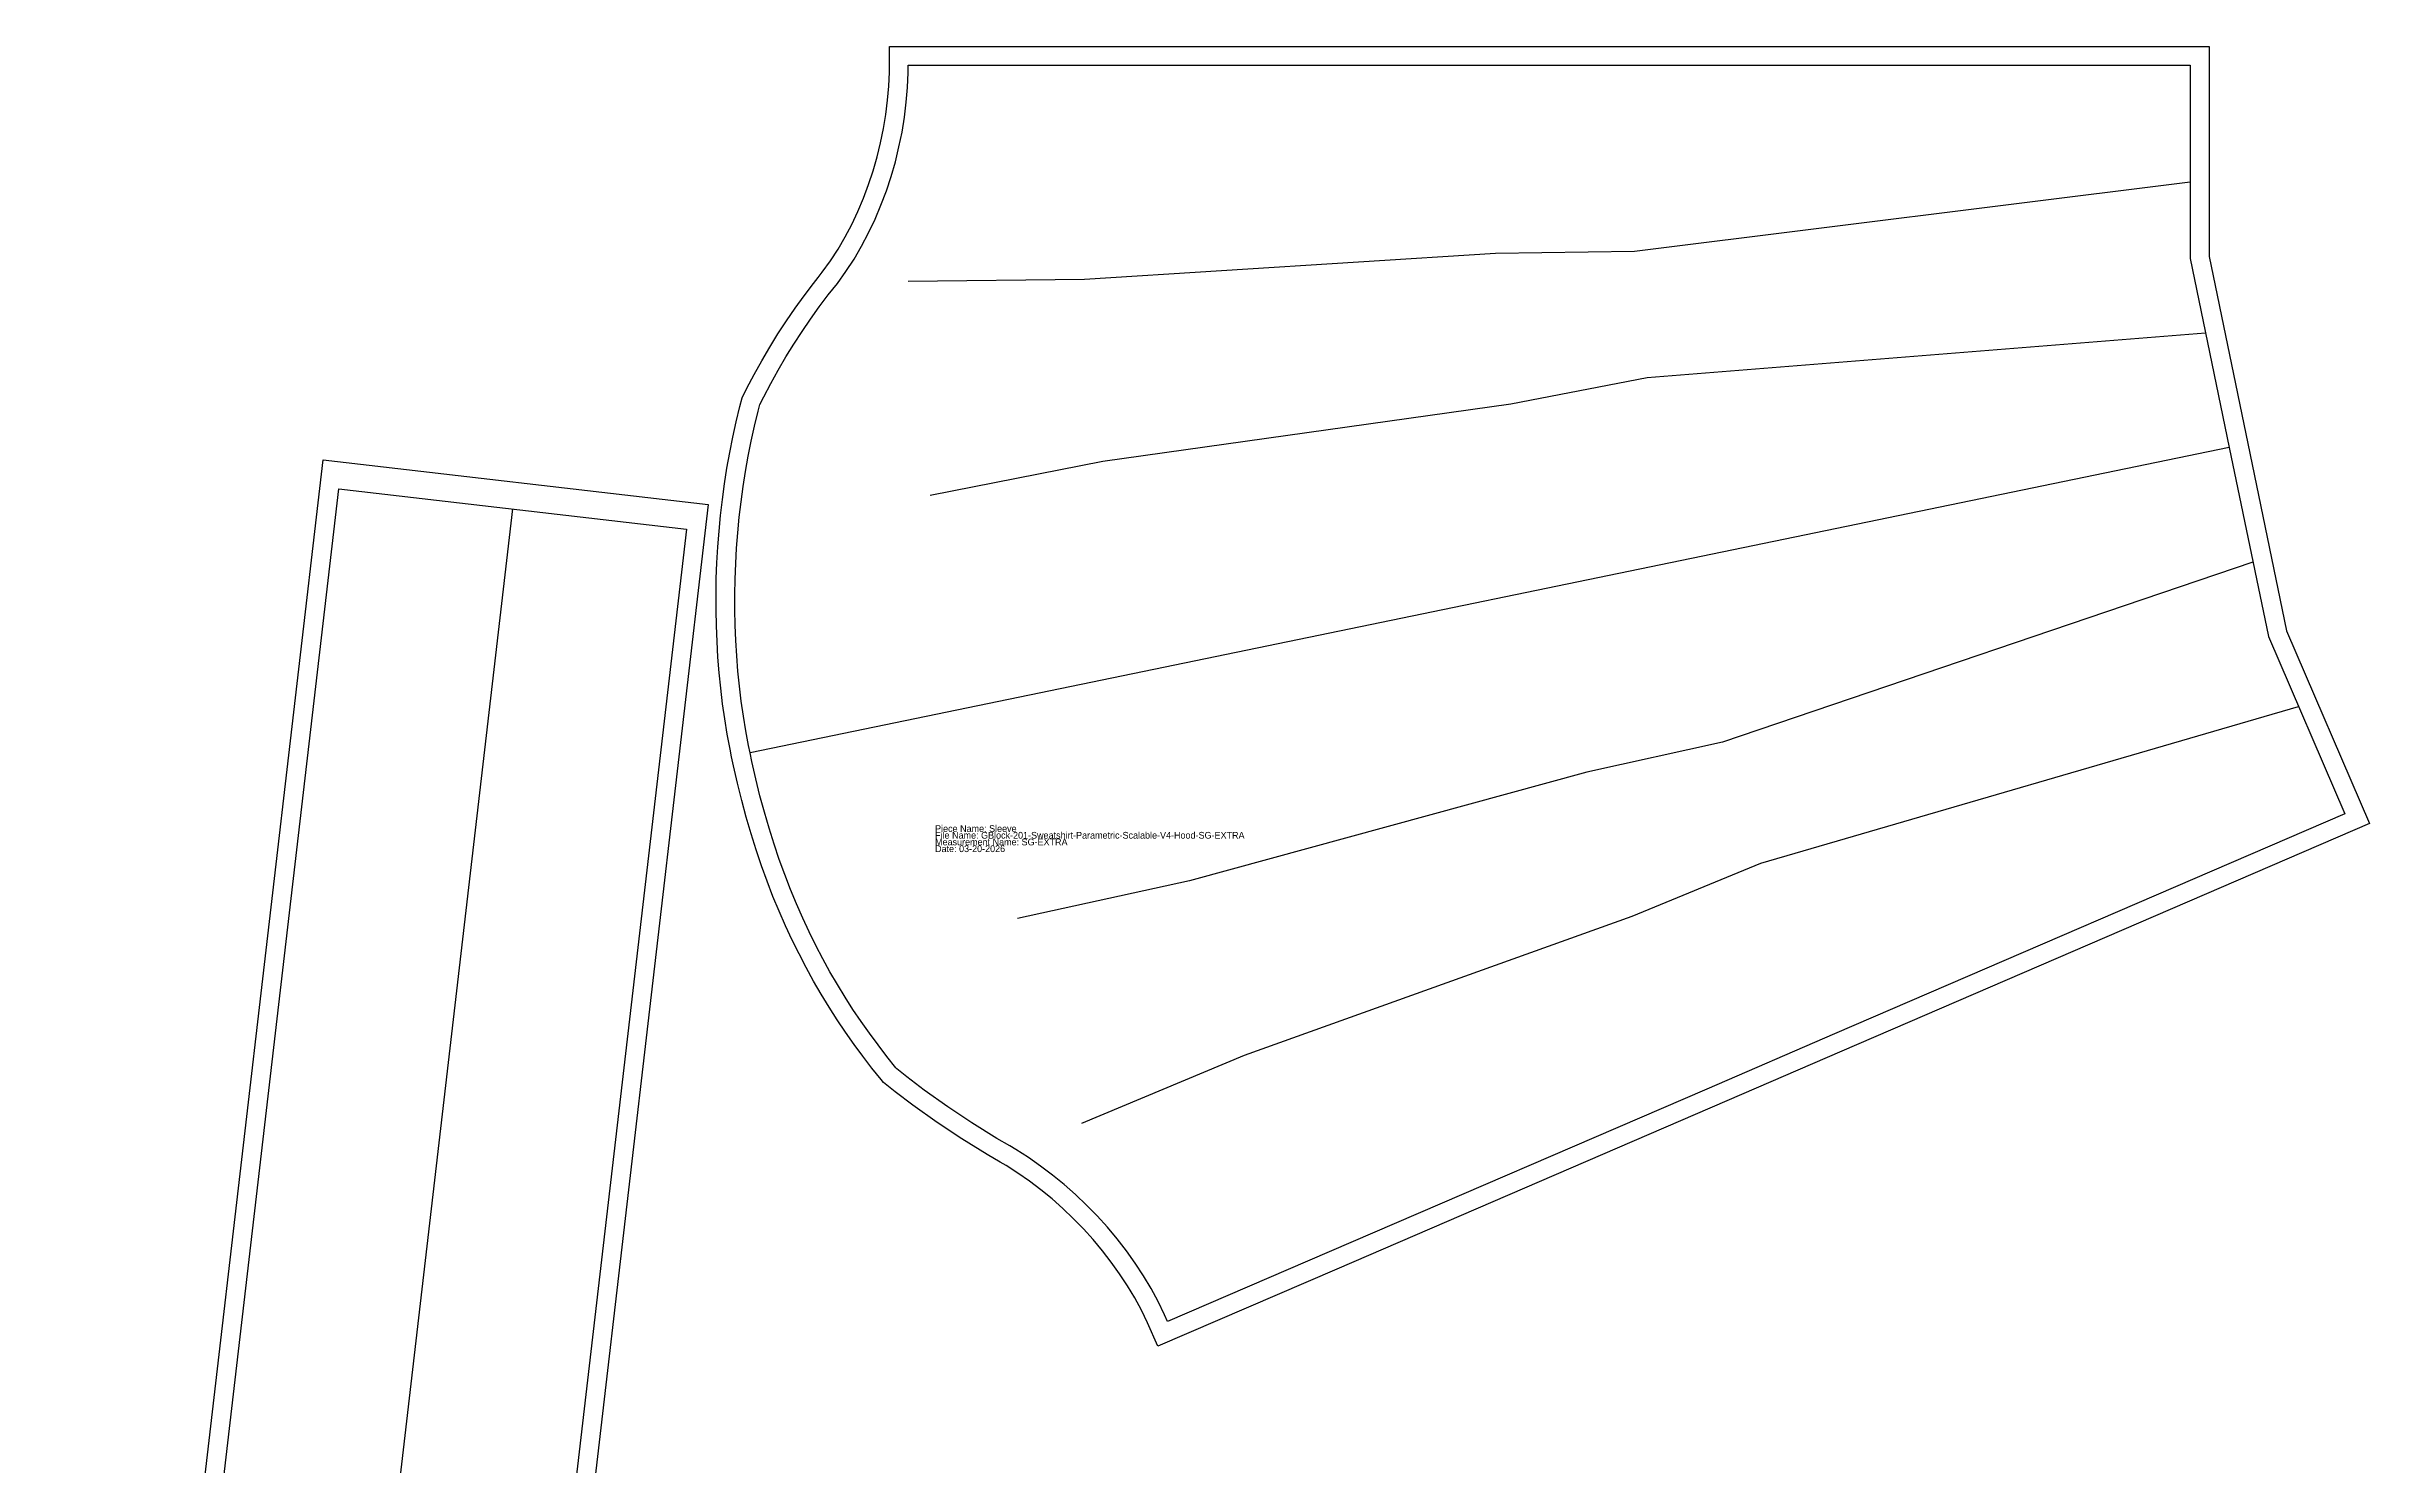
# Model space of a CAD drawing. Extents: x 9 to 903, y 0 to 2338.
# Drawn here: x 9 to 872, y 527 to 1055 of the extents above; entities that cross this region are included whole.
import ezdxf

# ---------------------------------------------------------------- set-up
doc = ezdxf.new("R2010")
doc.units = 0
for name, color, linetype in [('1', 250, 'CONTINUOUS'), ('7', 250, 'CONTINUOUS'), ('8', 250, 'CONTINUOUS')]:
    doc.layers.add(name, color=color, linetype=linetype)

# ---------------------------------------------------------------- blocks, each defined once
blk = doc.blocks.new('SLEEVE')
at = {"layer": '1'}
blk.add_lwpolyline([(841.56, 837.51), (872.46, 765.87), (676.35, 681.3), (633.61, 662.86), (488.68, 600.36), (422.19, 571.69), (418.35, 580.41), (416.08, 585.08), (413.59, 589.66), (410.89, 594.18), (407.99, 598.62), (404.89, 602.96), (401.6, 607.2), (398.15, 611.32), (394.54, 615.32), (390.78, 619.17), (386.89, 622.88), (382.87, 626.43), (378.75, 629.8), (374.52, 632.99), (370.21, 635.99), (365.81, 638.8), (363.58, 640.12), (358.77, 642.95), (349.34, 648.79), (340.13, 654.89), (331.17, 661.26), (324.62, 666.25), (320.28, 669.71), (319.4, 670.77), (315.97, 675.06), (312.61, 679.43), (309.34, 683.87), (306.16, 688.4), (303.05, 693.01), (300.04, 697.71), (297.11, 702.5), (294.27, 707.38), (291.52, 712.36), (288.87, 717.44), (286.3, 722.63), (283.83, 727.92), (281.45, 733.32), (279.17, 738.84), (276.99, 744.47), (274.9, 750.22), (272.91, 756.1), (271.02, 762.1), (269.24, 768.22), (267.55, 774.48), (265.96, 780.88), (264.48, 787.4), (263.78, 790.74), (263.22, 793.53), (262.19, 799.11), (261.27, 804.76), (260.47, 810.44), (259.77, 816.16), (259.2, 821.92), (258.73, 827.71), (258.38, 833.52), (258.14, 839.35), (258.02, 845.2), (258.01, 851.06), (258.11, 856.94), (258.33, 862.81), (258.67, 868.69), (259.12, 874.56), (259.68, 880.42), (260.36, 886.27), (261.16, 892.11), (262.07, 897.92), (263.1, 903.71), (264.25, 909.47), (265.51, 915.19), (266.89, 920.88), (267.74, 924.09), (269.51, 927.63), (272.23, 932.78), (275.05, 937.87), (277.98, 942.87), (281.01, 947.8), (284.15, 952.64), (287.39, 957.38), (290.74, 962.03), (294.18, 966.58), (295.93, 968.78), (297.5, 970.8), (300.52, 974.99), (303.34, 979.34), (305.99, 983.86), (308.45, 988.54), (310.72, 993.35), (312.81, 998.28), (314.7, 1003.31), (316.39, 1008.43), (317.88, 1013.61), (319.17, 1018.84), (320.24, 1024.1), (321.11, 1029.37), (321.76, 1034.63), (322.2, 1039.86), (322.42, 1045.08), (322.49, 1054.63), (394.9, 1054.63), (541.81, 1054.63), (601.1, 1054.63), (812.84, 1054.63), (812.84, 976.61), (827.2, 907.06), (841.56, 837.51)], close=True, dxfattribs=at)
at = {"layer": '7'}
blk.add_line((820.35, 905.64), (270.64, 792.16), dxfattribs=at)
at = {"layer": '8'}
blk.add_lwpolyline([(834.85, 835.39), (863.26, 769.52), (673.58, 687.72), (626.16, 667.27), (485.91, 606.79), (425.8, 580.87), (424.7, 583.36), (422.31, 588.28), (419.68, 593.13), (416.83, 597.9), (413.77, 602.57), (410.51, 607.14), (407.06, 611.59), (403.43, 615.92), (399.65, 620.11), (395.7, 624.15), (391.62, 628.04), (387.41, 631.76), (383.07, 635.31), (378.63, 638.66), (374.1, 641.82), (369.48, 644.77), (367.13, 646.15), (362.39, 648.94), (353.11, 654.68), (344.09, 660.66), (335.32, 666.9), (328.93, 671.77), (325.21, 674.74), (324.82, 675.2), (321.47, 679.38), (318.21, 683.63), (315.02, 687.96), (311.92, 692.37), (308.91, 696.85), (305.97, 701.42), (303.13, 706.08), (300.36, 710.83), (297.69, 715.67), (295.11, 720.62), (292.61, 725.66), (290.21, 730.81), (287.89, 736.07), (285.67, 741.44), (283.54, 746.93), (281.51, 752.54), (279.57, 758.27), (277.72, 764.13), (275.98, 770.11), (274.33, 776.24), (272.78, 782.5), (271.32, 788.9), (270.64, 792.16), (270.09, 794.86), (269.09, 800.31), (268.19, 805.81), (267.41, 811.35), (266.73, 816.94), (266.17, 822.55), (265.71, 828.2), (265.37, 833.87), (265.14, 839.57), (265.02, 845.28), (265.01, 851.01), (265.11, 856.74), (265.33, 862.48), (265.65, 868.22), (266.09, 873.96), (266.64, 879.68), (267.31, 885.39), (268.09, 891.09), (268.98, 896.77), (269.98, 902.41), (271.1, 908.03), (272.33, 913.61), (273.68, 919.16), (274.33, 921.6), (275.74, 924.43), (278.38, 929.45), (281.13, 934.4), (283.98, 939.27), (286.93, 944.06), (289.98, 948.76), (293.12, 953.36), (296.37, 957.88), (299.71, 962.29), (301.42, 964.45), (303.1, 966.59), (306.3, 971.03), (309.3, 975.66), (312.11, 980.46), (314.71, 985.41), (317.12, 990.49), (319.31, 995.69), (321.3, 1000.98), (323.08, 1006.36), (324.65, 1011.81), (326, 1017.3), (327.13, 1022.83), (328.04, 1028.37), (328.73, 1033.91), (329.19, 1039.43), (329.42, 1044.91), (329.44, 1047.63), (394.9, 1047.63), (547.64, 1047.63), (599.28, 1047.63), (805.84, 1047.63), (805.84, 975.9), (820.35, 905.64)], close=True, dxfattribs=at)
for points in [[(805.84, 1004.15), (599.28, 978.5), (547.64, 977.73), (394.9, 968.03), (329.44, 967.33)], [(337.55, 887.96), (401.8, 900.51), (553.34, 921.89), (604.08, 931.58), (811.56, 948.22)], [(829.14, 863.07), (632.03, 796.18), (581.61, 784.98), (433.98, 744.6), (370.02, 730.68)], [(394, 654.6), (454.39, 679.88), (598.48, 731.46), (646.21, 751.2), (846.04, 809.44)]]:
    blk.add_lwpolyline(points, dxfattribs=at)
at = {"layer": '1'}
for s, p in [('Piece Name: Sleeve', (339.41, 762.8)), ('File Name: GBlock-201-Sweatshirt-Parametric-Scalable-V4-Hood-SG-EXTRA', (339.41, 760.3)), ('Measurement Name: SG-EXTRA', (339.41, 757.8)), ('Date: 03-20-2026', (339.41, 755.3))]:
    blk.add_text(s, height=2.5, dxfattribs=at).set_placement(p)
blk = doc.blocks.new('RIB_HEM')
at = {"layer": '1'}
blk.add_lwpolyline([(255.11, 884.39), (152.24, 0.12), (9.2, 16.76), (112.08, 901.03), (255.11, 884.39)], close=True, dxfattribs=at)
at = {"layer": '7'}
blk.add_line((158.83, 223.5), (59.5, 235.06), dxfattribs=at)
at = {"layer": '8'}
blk.add_lwpolyline([(146.44, 10.86), (17.31, 25.89), (117.87, 890.29), (247, 875.27)], close=True, dxfattribs=at)
blk.add_lwpolyline([(182.44, 882.78), (81.88, 18.37)], dxfattribs=at)
at = {"layer": '1'}
for s, p in [('Piece Name: Rib Hem', (151.21, 405.52)), ('File Name: GBlock-201-Sweatshirt-Parametric-Scalable-V4-Hood-SG-EXTRA', (151.21, 403.02)), ('Measurement Name: SG-EXTRA', (151.21, 400.52)), ('Date: 03-20-2026', (151.21, 398.02))]:
    blk.add_text(s, height=2.5, dxfattribs=at).set_placement(p)

msp = doc.modelspace()

# ---------------------------------------------------------------- block references
at = {"layer": '1'}
for name in ['SLEEVE', 'RIB_HEM']:
    msp.add_blockref(name, (0, 0), dxfattribs=at)

doc.saveas('drawing.dxf')
